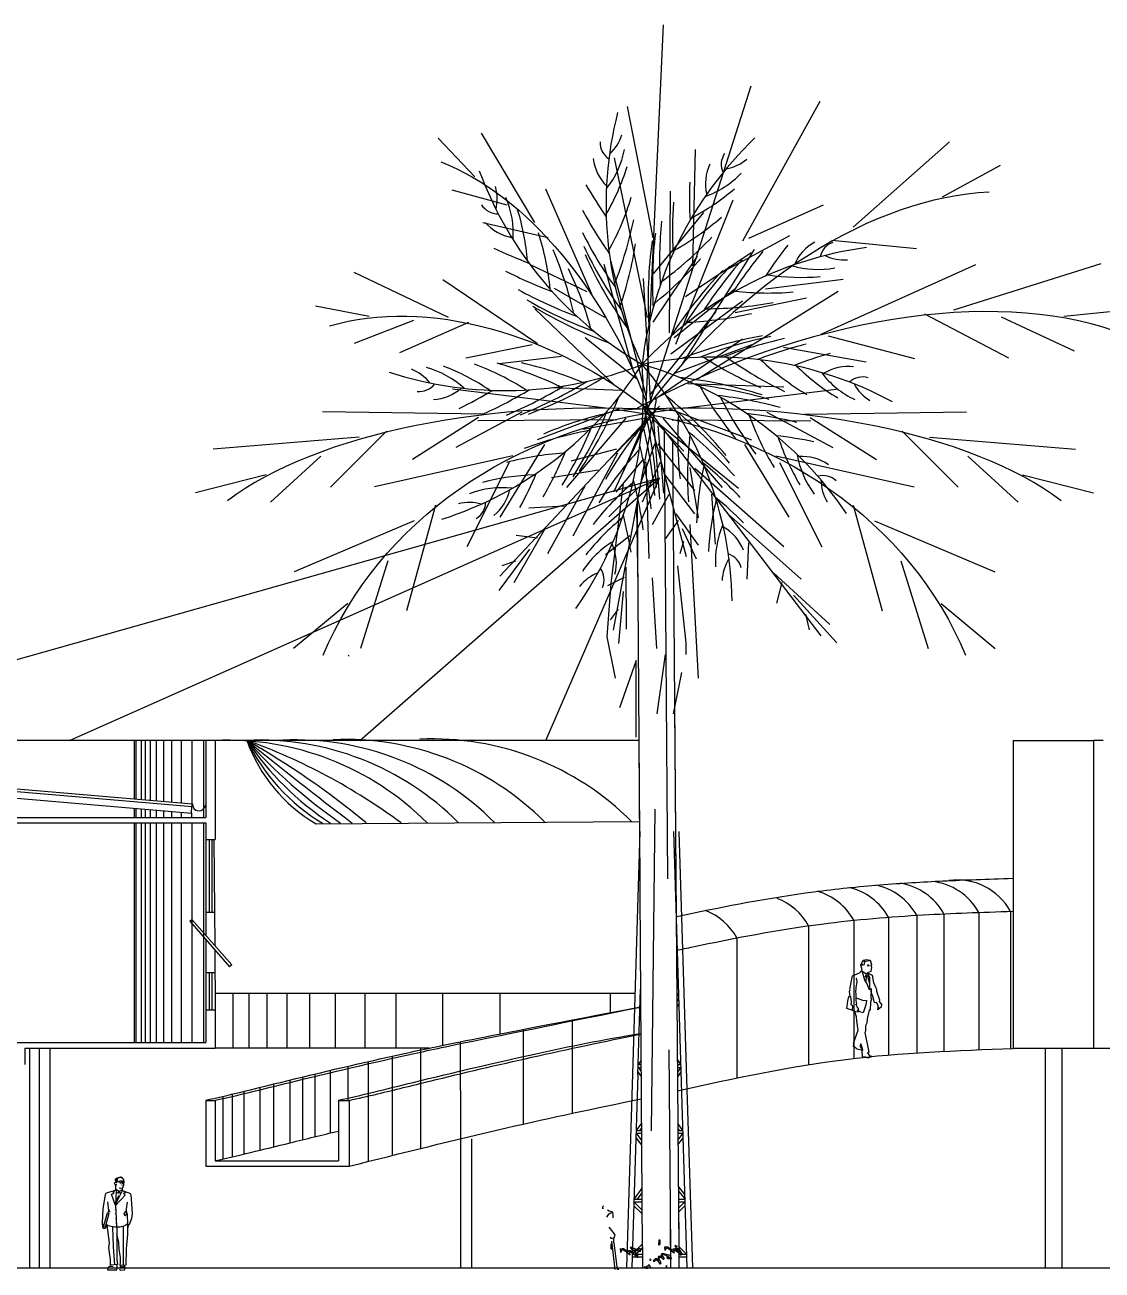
# Model space of a CAD drawing. Extents: x 115 to 1469, y 94 to 338.
# Drawn here: x 319.11 to 338.72, y 247.8 to 270.47 of the extents above; entities that cross this region are included whole.
import ezdxf

# ---------------------------------------------------------------- set-up
doc = ezdxf.new("R2010")
doc.units = 0
doc.layers.get('0').update_dxf_attribs({"linetype": 'CONTINUOUS'})
for name, color, linetype in [('1', 7, 'CONTINUOUS'), ('PAREDE', 6, 'CONTINUOUS'), ('TREES', 3, 'CONTINUOUS')]:
    doc.layers.add(name, color=color, linetype=linetype)

# ---------------------------------------------------------------- blocks, each defined once
blk = doc.blocks.new('G2PESSO1')
for points in [[(-0.092, 1.491), (-0.094, 1.46), (-0.153, 1.405), (-0.12, 1.394), (-0.149, 1.362), (0.028, 1.178), (0.099, 1.384), (0.052, 1.403), (0.073, 1.422), (0.022, 1.466), (0.014, 1.434), (0.024, 1.195), (-0.097, 1.435), (-0.094, 1.46), (-0.039, 1.43), (0.022, 1.466), (0.022, 1.525), (0.024, 1.544), (0.043, 1.581), (0.038, 1.6)], [(-0.115, 1.662), (-0.127, 1.617)], [(-0.099, 1.605), (-0.101, 1.567)], [(-0.048, 1.607), (-0.002, 1.605), (-0.046, 1.615)], [(-0.118, 1.586), (-0.117, 1.543), (-0.099, 1.492), (-0.073, 1.487), (-0.039, 1.491)], [(-0.086, 1.417), (-0.059, 1.394), (-0.039, 1.43), (-0.016, 1.397), (0.017, 1.416)], [(0.015, 1.563), (0.017, 1.544)], [(-0.186, 1.236), (-0.167, 1.114), (-0.169, 1.072)], [(0.026, 1.18), (0.013, 0.944)], [(0.17, 1.243), (0.156, 1.082), (0.168, 1.04)], [(-0.179, 1.039), (-0.149, 0.979), (-0.13, 1.028), (-0.168, 1.073), (-0.187, 1.014), (-0.192, 0.83), (-0.192, 0.645), (-0.168, 0.384), (-0.164, 0.09), (-0.061, 0.085), (-0.062, 0.142), (-0.063, 0.193), (-0.064, 0.226), (-0.041, 0.379), (-0.037, 0.499), (0, 0.661)], [(0.014, 0.943), (0.008, 0.784)], [(0.134, 1.096), (0.156, 1.082), (0.122, 1.058)], [(-0.21, 0.829), (-0.19, 0.758)], [(-0.192, 0.839), (-0.162, 0.818), (-0.135, 0.803), (-0.109, 0.792), (-0.084, 0.785), (-0.06, 0.782), (-0.036, 0.781), (-0.012, 0.781), (0.012, 0.782), (0.036, 0.784), (0.06, 0.785), (0.084, 0.788), (0.108, 0.792), (0.132, 0.798), (0.155, 0.806), (0.177, 0.817), (0.199, 0.832)], [(-0.112, 0.793), (-0.115, 0.088)], [(0, 0.782), (0, 0.191), (-0.008, 0.099), (0.118, 0.091), (0.118, 0.193), (0.147, 0.407), (0.138, 0.495), (0.176, 0.816)], [(0.082, 0.788), (0.072, 0.423), (0.044, 0.095)], [(0.206, 0.802), (0.205, 0.792), (0.205, 0.783), (0.206, 0.776), (0.209, 0.77), (0.213, 0.765), (0.217, 0.761), (0.223, 0.758), (0.228, 0.756), (0.234, 0.756), (0.24, 0.756), (0.246, 0.759), (0.251, 0.764), (0.254, 0.772), (0.257, 0.784), (0.257, 0.801), (0.256, 0.822)], [(-0.063, 0.085), (-0.06, 0.055), (-0.044, 0.025), (-0.06, 0), (-0.14, 0.005), (-0.151, 0.029), (-0.139, 0.089)], [(0.071, 0.061), (0.144, 0.065), (0.168, 0.038), (0.171, 0.004), (0, 0.006), (-0.002, 0.072), (0.002, 0.099)], [(0.113, 0.075), (0.107, 0.092)]]:
    blk.add_lwpolyline(points)
for points in [[(-0.132, 1.617), (-0.094, 1.617), (-0.046, 1.617), (-0.051, 1.589), (-0.082, 1.588), (-0.089, 1.615), (-0.099, 1.615), (-0.104, 1.586), (-0.13, 1.586)], [(0.148, 1.029), (0.212, 0.778), (0.243, 0.789), (0.171, 1.04)]]:
    blk.add_lwpolyline(points, close=True)
for points in [[(-0.111, 1.444), (-0.218, 1.409, 0.28381), (-0.25, 1.37), (-0.272, 1.128), (-0.279, 1.026), (-0.263, 0.939), (-0.221, 0.826), (-0.192, 0.833)], [(0.234, 0.821), (0.264, 0.821), (0.261, 0.857), (0.253, 1.115), (0.206, 1.374, 0.28381), (0.172, 1.411), (0.043, 1.449)]]:
    blk.add_lwpolyline(points, format="xyb")
at = {"const_width": 0.00625}
for points in [[(0.025, 0.944, 1), (0.032, 0.944, 1)], [(0.029, 1.023, 1), (0.036, 1.023, 1)], [(0.034, 1.106, 1), (0.04, 1.106, 1)], [(0.022, 0.855, 1), (0.028, 0.855, 1)]]:
    blk.add_lwpolyline(points, format="xyb", close=True, dxfattribs=at)
blk.add_arc((-0.107, -0.009), 0.0721, 28.6224, 123.307)
for points in [[(-0.127, 1.664), (-0.09, 1.656), (-0.111, 1.685), (-0.064, 1.683)], [(-0.111, 1.685), (0.02, 1.679), (-0.074, 1.707)], [(-0.028, 1.671), (0.042, 1.659), (-0.111, 1.685), (0.02, 1.679)], [(0.001, 1.572), (0.036, 1.6), (-0.028, 1.671), (0.042, 1.659)], [(-0.111, 1.544), (-0.106, 1.557), (-0.066, 1.543), (-0.073, 1.557)], [(-0.04, 1.431), (-0.052, 1.407), (-0.023, 1.407), (-0.033, 1.387)], [(-0.033, 1.387), (0.02, 1.272), (-0.03, 1.302), (0.024, 1.195)]]:
    blk.add_solid(points)
blk = doc.blocks.new('BIFMAN10')
for p, q in [((-0.062, 1.762), (-0.083, 1.686)), ((-0.083, 1.686), (-0.069, 1.663)), ((-0.069, 1.663), (-0.083, 1.634)), ((-0.083, 1.634), (-0.074, 1.559)), ((0.004, 1.773), (-0.062, 1.762)), ((-0.046, 1.749), (0.021, 1.74)), ((-0.003, 1.665), (-0.045, 1.664)), ((-0.028, 1.675), (-0.003, 1.665)), ((0.068, 1.765), (0.004, 1.773)), ((0.021, 1.74), (0.065, 1.754)), ((0.065, 1.754), (0.045, 1.731)), ((0.045, 1.731), (0.054, 1.671)), ((0.054, 1.671), (0.088, 1.687)), ((0.109, 1.674), (0.068, 1.765)), ((0.084, 1.586), (0.094, 1.611)), ((0.088, 1.687), (0.097, 1.665)), ((0.094, 1.611), (0.109, 1.674)), ((-0.096, 1.488), (-0.123, 1.349)), ((-0.014, 1.531), (-0.096, 1.488)), ((-0.074, 1.559), (-0.014, 1.531)), ((-0.046, 1.451), (-0.048, 1.224)), ((-0.035, 1.48), (-0.046, 1.451)), ((-0.014, 1.474), (-0.045, 1.337)), ((-0.009, 1.506), (-0.036, 1.468)), ((-0.036, 1.468), (-0.014, 1.474)), ((-0.012, 1.527), (-0.035, 1.48)), ((-0.001, 1.522), (-0.012, 1.533)), ((-0.012, 1.533), (-0.009, 1.506)), ((-0.002, 1.345), (0.036, 1.4)), ((0.022, 1.521), (-0.001, 1.522)), ((0.084, 1.562), (0.022, 1.521)), ((0.036, 1.4), (0.084, 1.562)), ((0.1, 1.571), (0.084, 1.586)), ((0.134, 1.533), (0.1, 1.571)), ((0.261, 1.479), (0.134, 1.533)), ((0.312, 1.236), (0.261, 1.479)), ((-0.172, 1.198), (-0.228, 1.043)), ((-0.154, 1.271), (-0.175, 1.235)), ((-0.175, 1.235), (-0.172, 1.198)), ((-0.141, 1.301), (-0.157, 1.282)), ((-0.157, 1.282), (-0.154, 1.271)), ((-0.123, 1.349), (-0.145, 1.308)), ((-0.145, 1.308), (-0.141, 1.301)), ((-0.123, 1.065), (-0.079, 1.188)), ((-0.079, 1.188), (-0.08, 1.246)), ((-0.08, 1.246), (-0.073, 1.085)), ((-0.048, 1.224), (-0.002, 1.345)), ((0.303, 1.099), (0.316, 1.195)), ((0.307, 1.222), (0.312, 1.236)), ((0.316, 1.195), (0.307, 1.222)), ((-0.226, 1.012), (-0.264, 0.956)), ((-0.264, 0.956), (-0.258, 0.909)), ((-0.258, 0.909), (-0.201, 0.86)), ((-0.228, 1.043), (-0.226, 1.012)), ((-0.206, 0.886), (-0.203, 0.935)), ((-0.203, 0.935), (-0.178, 0.991)), ((-0.178, 0.991), (-0.141, 0.985)), ((-0.141, 0.985), (-0.123, 1.065)), ((-0.073, 1.085), (-0.084, 1.055)), ((-0.084, 1.055), (-0.068, 0.999)), ((-0.068, 0.999), (-0.06, 0.851)), ((0.326, 1.104), (0.303, 1.099)), ((0.345, 1.014), (0.326, 1.104)), ((0.363, 0.886), (0.345, 1.014)), ((-0.198, 0.875), (-0.225, 0.901)), ((-0.225, 0.901), (-0.206, 0.886)), ((-0.201, 0.86), (-0.198, 0.875)), ((-0.06, 0.851), (-0.04, 0.852)), ((-0.04, 0.852), (-0.003, 0.697)), ((-0.003, 0.697), (0.003, 0.619)), ((0.185, 0.66), (0.192, 0.729)), ((0.192, 0.729), (0.22, 0.825)), ((0.22, 0.825), (0.257, 0.849)), ((0.257, 0.849), (0.363, 0.886)), ((0.003, 0.619), (0.026, 0.567)), ((0.026, 0.567), (0.028, 0.472)), ((0.028, 0.472), (0.036, 0.444)), ((0.159, 0.491), (0.185, 0.66)), ((0.245, 0.253), (0.159, 0.491)), ((0.036, 0.444), (-0.034, 0.085)), ((0.085, 0.172), (0.109, 0.237)), ((0.109, 0.237), (0.131, 0.201)), ((0.236, 0.241), (0.245, 0.253)), ((0.245, 0.19), (0.236, 0.241)), ((-0.048, 0.028), (-0.089, 0.01)), ((-0.089, 0.01), (-0.015, -0.019)), ((-0.013, 0.07), (-0.048, 0.028)), ((-0.034, 0.085), (-0.013, 0.07)), ((0.025, -0.001), (0.08, 0.004)), ((0.086, 0.158), (0.078, 0.117)), ((0.078, 0.117), (0.179, 0.14)), ((0.078, 0.054), (0.086, 0.063)), ((0.08, 0.004), (0.078, 0.054)), ((0.084, 0.11), (0.085, 0.172)), ((0.086, 0.063), (0.084, 0.11)), ((0.111, 0.168), (0.086, 0.158)), ((0.131, 0.201), (0.111, 0.168)), ((0.179, 0.14), (0.194, 0.163)), ((0.194, 0.163), (0.204, 0.159)), ((0.204, 0.159), (0.245, 0.19)), ((-0.015, -0.019), (0.025, -0.001))]:
    blk.add_line(p, q)
for points in [[(0.016, 1.383), (0.01, 1.463), (0.017, 1.48), (0.004, 1.495), (0.039, 1.454)], [(0.298, 1.103), (0.287, 0.997), (0.293, 0.955), (0.27, 0.942), (0.262, 0.915), (0.265, 0.859), (0.24, 0.841), (0.234, 0.848), (0.206, 0.824), (0.153, 0.83), (0.173, 0.856), (0.139, 0.839), (0.153, 0.866), (0.151, 0.88), (0.179, 0.912), (0.198, 0.95), (0.201, 0.962), (0.183, 0.963), (0.197, 1.034), (0.196, 1.139), (0.203, 1.201), (0.196, 1.233), (0.197, 1.263), (0.178, 1.364), (0.185, 1.418), (0.193, 1.434)], [(0.197, 1.078), (0.079, 1.036), (0.01, 1.031), (0.022, 0.948), (0.067, 0.804), (0.149, 0.827)]]:
    blk.add_lwpolyline(points)
blk = doc.blocks.new('TREE3')
at = {"layer": 'TREES'}
for centre, radius, start, end in [((6.304, 2.495), 6.78, 161.8706, 201.5936), ((-0.143, 4.054), 0.351, 173.7791, 233.0395), ((-0.839, 4.494), 0.808, 308.4321, 338.3515), ((-1.642, 4.347), 1.639, 317.4391, 345.0127), ((3.633, 5.724), 6.78, 197.8706, 237.5936), ((0.196, 3.84), 0.835, 182.879, 221.5346), ((-4.007, 5.153), 4.263, 326.0526, 338.8318), ((-3.321, 3.142), 0.808, 344.4321, 14.3515), ((6.376, 6.862), 8.001, 206.1883, 211.1386), ((-2.499, 3.196), 0.351, 209.7791, 269.0395), ((-3.884, 2.551), 1.639, 353.4391, 21.0127), ((-4.862, 4.906), 5.211, 327.5529, 339.111), ((5.865, -3.401), 6.78, 110.1725, 149.8955), ((-6.271, 1.814), 4.263, 2.0526, 14.8318), ((6.381, 6.2), 8.001, 204.5673, 211.2107), ((3.134, 2.226), 0.835, 131.1808, 169.8364), ((3.093, 2.625), 0.351, 122.081, 181.3414), ((-2.099, 3.221), 0.835, 218.879, 257.5346), ((-6.749, 4.499), 7.022, 334.6755, 344.6307), ((9.337, -0.75), 8.001, 154.4902, 159.4404), ((3.006, 3.444), 0.808, 256.734, 286.6534), ((-6.817, 1.111), 5.211, 3.5529, 15.111), ((6.444, 5.585), 8.001, 202.9483, 211.3077), ((8.821, -1.165), 8.001, 152.8691, 159.5126), ((2.393, 3.983), 1.639, 265.741, 293.3146), ((1.125, 9.299), 8.001, 242.1883, 247.1386), ((-8.105, -0.327), 7.022, 10.6755, 20.6307), ((6.518, 5.174), 8.001, 201.6825, 211.4019), ((6.59, 4.871), 8.001, 200.5186, 211.4981), ((-6.261, 3.599), 6.444, 337.0347, 347.4268), ((8.101, -1.908), 8.001, 149.9844, 159.7037), ((8.377, -1.595), 8.001, 151.2501, 159.6096), ((1.561, 6.338), 4.263, 274.3545, 287.1337), ((7.907, -2.153), 8.001, 148.8205, 159.8), ((0.837, 6.856), 5.211, 275.8548, 287.4128), ((1.518, 8.767), 8.001, 240.5673, 247.2107), ((-7.181, -0.768), 6.444, 13.0347, 23.4268), ((-0.652, 8.085), 7.022, 282.9774, 292.9325), ((1.931, 8.306), 8.001, 238.9483, 247.3077), ((-0.554, 6.757), 6.78, 234.9681, 274.6912), ((-4.544, 0.504), 0.808, 21.5297, 51.4491), ((2.232, 8.018), 8.001, 237.6825, 247.4019), ((2.469, 7.814), 8.001, 236.5186, 247.4981), ((-1.056, 7.144), 6.444, 285.3366, 295.7287), ((-4.636, -0.308), 1.639, 30.5366, 58.1102), ((-6.096, -2.335), 4.263, 39.1502, 51.9294), ((5.297, -6.253), 8.001, 114.3202, 125.2997), ((5.595, -6.161), 8.001, 115.4841, 125.2035), ((6, -6.06), 8.001, 116.7498, 125.1093), ((6.609, -5.956), 8.001, 118.3688, 125.0123), ((7.27, -5.907), 8.001, 119.9899, 124.9402), ((-3.921, 1.042), 0.351, 246.8767, 306.1371), ((-6.108, -3.226), 5.211, 40.6505, 52.2085), ((-6.267, -5.149), 7.022, 47.7731, 57.7282), ((3.844, 0.059), 0.835, 96.6805, 135.3361), ((4.036, 0.412), 0.351, 87.5807, 146.8411), ((-3.617, 1.303), 0.835, 255.9765, 294.6321), ((-5.264, -4.944), 6.444, 50.1322, 60.5244), ((2.908, -6.125), 6.78, 75.6722, 115.3952), ((4.042, 7.032), 7.022, 248.4771, 258.4323), ((4.573, 5.177), 5.211, 241.3545, 252.9126), ((4.876, 4.339), 4.263, 239.8542, 252.6334), ((4.228, 1.927), 1.639, 231.2407, 258.8143), ((4.428, 1.135), 0.808, 222.2337, 252.1531), ((-4.712, 8.096), 8.001, 279.2858, 284.2361), ((3.176, 6.486), 6.444, 250.8363, 261.2284), ((-4.42, 5.141), 6.78, 270.9681, 310.6912), ((-4.077, 7.908), 8.001, 277.6648, 284.3082), ((-6.509, 1.896), 6.78, 304.0339, 343.7569), ((-3.47, 7.79), 8.001, 276.0458, 284.4052), ((-6.647, -1.335), 6.78, 331.6319, 11.355), ((-0.785, -6.734), 6.78, 43.6319, 83.355), ((-4.593, -4.987), 6.78, 7.6319, 47.355), ((-3.056, 7.741), 8.001, 274.7801, 284.4994), ((-2.744, 7.722), 8.001, 273.6161, 284.5957), ((1.173, -8.111), 8.001, 82.2799, 93.2595), ((1.474, -8.191), 8.001, 83.4439, 93.1632), ((6.133, 3.813), 6.444, 218.796, 229.1882), ((-6.759, 4.634), 8.001, 309.6161, 320.5957), ((1.871, -8.32), 8.001, 84.7096, 93.069), ((7.157, 3.817), 7.022, 216.4368, 226.392), ((-1.353, -7.094), 6.444, 86.1322, 96.5244), ((-7.022, 4.467), 8.001, 310.7801, 320.4994), ((-3.818, -7.251), 8.001, 46.2799, 57.2595), ((2.443, -8.555), 8.001, 86.3286, 92.972), ((6.623, 1.962), 5.211, 209.3143, 220.8723), ((-2.044, -7.85), 7.022, 83.7731, 93.7282), ((-7.386, 4.262), 8.001, 312.0458, 320.4052), ((-8.193, 0.196), 8.001, 342.6819, 353.6614), ((-7.351, -3.622), 8.001, 10.2799, 21.2595), ((-3.622, -7.493), 8.001, 47.4439, 57.1632), ((7.203, -0.52), 6.444, 182.796, 193.1882), ((3.029, -8.864), 8.001, 87.9496, 92.8999), ((6.436, 1.091), 4.263, 207.814, 220.5932), ((-3.045, -6.2), 5.211, 76.6505, 88.2085), ((-7.947, 4.001), 8.001, 313.6648, 320.3082), ((2.737, -6.683), 6.444, 119.198, 129.5901), ((-8.322, -0.088), 8.001, 343.8458, 353.5652), ((5.522, -4.655), 6.444, 146.796, 157.1882), ((-7.334, -3.933), 8.001, 11.4439, 21.1632), ((-3.376, -7.831), 8.001, 48.7096, 57.069), ((-3.57, -2.974), 1.639, 66.5366, 94.1102), ((-3.559, -5.472), 4.263, 75.1502, 87.9294), ((-8.571, 3.78), 8.001, 315.2858, 320.2361), ((8.034, -1.119), 7.022, 180.4368, 190.392), ((4.606, -0.61), 1.639, 199.2004, 226.774), ((3.29, -1.989), 0.835, 64.6403, 103.2959), ((-3.972, -2.263), 0.808, 57.5297, 87.4491), ((-3.784, -1.462), 0.351, 282.8767, 342.1371), ((-3.692, -1.071), 0.835, 291.9765, 330.6321), ((2.57, -7.693), 7.022, 116.8388, 126.794), ((-8.515, -0.458), 8.001, 345.1116, 353.471), ((5.842, -5.627), 7.022, 144.4368, 154.392), ((-7.334, -4.351), 8.001, 12.7096, 21.069), ((3.639, -1.792), 0.351, 55.5404, 114.8009), ((4.356, -1.387), 0.808, 190.1934, 220.1128), ((6.511, -2.305), 5.211, 173.3143, 184.8723), ((-3.052, -8.357), 8.001, 50.3286, 56.972), ((0.83, -6.857), 5.211, 109.7162, 121.2743), ((-8.843, -0.982), 8.001, 346.7306, 353.374), ((3.913, -5.692), 5.211, 137.3143, 148.8723), ((-7.382, -4.967), 8.001, 14.3286, 20.972), ((-2.76, -8.951), 8.001, 51.9496, 56.8999), ((0.003, -6.528), 4.263, 108.2159, 120.9952), ((-9.245, -1.509), 8.001, 348.3516, 353.3019), ((5.848, -2.9), 4.263, 171.814, 184.5932), ((-1.369, -4.44), 1.639, 99.6024, 127.176), ((-2.51, -2.912), 0.835, 325.0423, 3.6979), ((3.027, -5.784), 4.263, 135.814, 148.5932), ((-7.494, -5.62), 8.001, 15.9496, 20.8999), ((3.368, -3.201), 1.639, 163.2004, 190.774), ((1.493, -3.543), 0.835, 28.6403, 67.2959), ((-2.094, -4.064), 0.808, 90.5954, 120.5148), ((-2.374, -3.29), 0.351, 315.9424, 15.2029), ((0.844, -4.569), 1.639, 127.2004, 154.774), ((-0.875, -3.744), 0.835, 352.6403, 31.2959), ((2.709, -3.683), 0.808, 154.1934, 184.1128), ((1.891, -3.589), 0.351, 19.5404, 78.8009), ((-0.58, -4.015), 0.351, 343.5404, 42.8009), ((0.027, -4.572), 0.808, 118.1934, 148.1128)]:
    blk.add_arc(centre, radius, start, end, dxfattribs=at)

msp = doc.modelspace()

# ---------------------------------------------------------------- linework, layer by layer
at = {"color": 3}
for p, q in [((330.4, 263.16), (330.734, 270.466)), ((330.357, 263.181), (332.33, 269.356)), ((330.546, 266.589), (330.081, 268.983)), ((332.178, 266.532), (333.585, 269.08)), ((328.396, 266.869), (327.422, 268.494)), ((327.3, 267.697), (326.635, 268.401)), ((331.271, 266.081), (331.319, 268.197)), ((334.19, 266.786), (335.941, 268.336)), ((330.444, 265.14), (329.845, 268.046)), ((335.813, 267.338), (336.868, 267.912)), ((327.887, 267.186), (326.89, 267.457)), ((329.429, 265.566), (328.596, 267.473)), ((330.843, 264.862), (330.865, 267.437)), ((330.959, 264.652), (332.004, 267.279)), ((330.556, 265.935), (331.467, 267.048)), ((332.286, 266.585), (333.646, 267.189)), ((328.635, 266.591), (327.448, 266.86)), ((331.801, 265.962), (333.035, 266.633)), ((331.06, 264.264), (332.389, 266.378)), ((333.802, 266.55), (335.342, 266.398)), ((330.417, 263.711), (329.775, 266.169)), ((330.545, 265.057), (331.354, 266.253)), ((331.137, 265.522), (332.333, 266.324)), ((326.824, 265.142), (325.103, 265.957)), ((329.349, 265.608), (328.328, 266.093)), ((330.19, 264.153), (329.655, 266.106)), ((333.605, 264.836), (336.422, 266.105)), ((336.02, 265.28), (338.7, 266.122)), ((328.443, 264.659), (326.717, 265.822)), ((330.497, 263.649), (330.374, 265.847)), ((332.59, 265.663), (334.003, 265.835)), ((329.665, 265.138), (328.754, 265.667)), ((330.93, 264.775), (332.039, 265.664)), ((331.367, 264.027), (333.914, 265.617)), ((332.041, 265.229), (333.336, 265.497)), ((325.379, 265.155), (324.403, 265.345)), ((329.857, 263.893), (328.392, 265.298)), ((330.491, 263.731), (331.696, 265.248)), ((330.869, 264.48), (332.173, 265.441)), ((338.019, 265.163), (339.436, 265.306)), ((326.185, 265.087), (325.108, 264.663)), ((327.186, 265.051), (325.93, 264.498)), ((335.486, 265.203), (337.013, 264.407)), ((336.88, 265.154), (338.209, 264.533)), ((333.733, 264.808), (335.304, 264.394)), ((328.346, 264.643), (327.14, 264.396)), ((330.242, 264.024), (329.307, 264.769)), ((330.579, 263.653), (332.172, 264.753)), ((330.952, 264.131), (332.35, 264.646)), ((332.921, 264.596), (334.421, 264.329)), ((328.877, 264.43), (327.753, 264.297)), ((331.181, 263.937), (332.925, 263.877)), ((329.733, 263.484), (326.897, 263.833)), ((329.97, 263.812), (328.718, 263.857)), ((330.604, 263.647), (329.819, 259.448)), ((331.041, 263.484), (333.877, 263.833)), ((327.47, 263.378), (324.526, 263.42)), ((330.665, 263.526), (327.755, 260.43)), ((329.929, 263.477), (328.436, 262.909)), ((330.409, 263.578), (331.149, 260.79)), ((330.418, 263.512), (333.597, 259.344)), ((330.845, 263.477), (332.338, 262.909)), ((333.304, 263.378), (336.248, 263.42)), ((327.37, 263.319), (326.165, 262.554)), ((328.159, 263.415), (326.958, 262.775)), ((329.882, 263.279), (327.356, 263.255)), ((330.051, 263.309), (328.97, 262.042)), ((330.407, 263.309), (329.268, 263.1)), ((330.51, 263.327), (329.78, 262.582)), ((330.45, 263.289), (329.826, 261.959)), ((330.434, 263.337), (330.008, 262.35)), ((330.47, 263.371), (331.104, 262.704)), ((330.549, 263.33), (330.661, 261.832)), ((330.662, 263.2), (332.102, 262.035)), ((330.723, 263.309), (331.804, 262.042)), ((330.892, 263.279), (333.418, 263.255)), ((332.615, 263.415), (333.816, 262.775)), ((333.404, 263.319), (334.609, 262.554)), ((325.692, 263.068), (324.674, 262.048)), ((330.634, 263.166), (330.737, 261.943)), ((330.75, 263.076), (330.811, 254.917)), ((335.082, 263.068), (336.1, 262.048)), ((325.197, 262.961), (322.538, 262.745)), ((328.567, 262.828), (327.758, 261.502)), ((329.882, 262.744), (329.051, 262.526)), ((330.572, 262.833), (330.308, 262.106)), ((330.634, 262.839), (331.302, 261.992)), ((330.899, 262.881), (330.961, 254.931)), ((332.207, 262.828), (333.016, 261.502)), ((335.577, 262.961), (338.236, 262.745)), ((324.497, 262.613), (323.584, 261.776)), ((327.994, 262.618), (325.477, 262.059)), ((329.899, 262.669), (329.085, 261.158)), ((330.371, 262.563), (329.866, 261.961)), ((332.78, 262.618), (335.297, 262.059)), ((336.277, 262.613), (337.19, 261.776)), ((327.928, 262.499), (327.157, 260.965)), ((329.546, 262.361), (328.699, 262.218)), ((330.676, 262.508), (330.349, 261.775)), ((330.414, 262.504), (330.467, 260.751)), ((331.215, 262.411), (331.365, 261.492)), ((331.303, 262.397), (332.927, 260.969)), ((332.846, 262.499), (333.617, 260.965)), ((323.503, 262.276), (322.215, 261.948)), ((329.305, 262.069), (328.622, 260.835)), ((329.784, 260.294), (330.01, 262.123)), ((330.762, 262.274), (331.298, 261.566)), ((337.271, 262.276), (338.559, 261.948)), ((330.291, 262.055), (329.743, 261.512)), ((330.83, 261.915), (330.532, 261.367)), ((331.611, 261.92), (331.673, 261.015)), ((326.585, 261.721), (326.057, 259.801)), ((328.926, 261.706), (328.285, 261.669)), ((330.241, 261.675), (330.27, 260.235)), ((330.253, 261.772), (330.302, 254.872)), ((334.189, 261.721), (334.717, 259.801)), ((326.199, 261.437), (324.011, 260.507)), ((331.004, 261.445), (330.77, 261.117)), ((330.961, 261.562), (331.364, 260.994)), ((331.915, 261.56), (333.24, 260.374)), ((334.575, 261.437), (336.763, 260.507)), ((328.564, 261.267), (328.011, 260.31)), ((328.444, 261.121), (328.051, 261.17)), ((330.122, 261.165), (329.677, 260.817)), ((331.074, 261.3), (331.327, 260.746)), ((331.215, 261.37), (331.366, 258.572)), ((331.098, 261.059), (331.034, 260.839)), ((332.284, 261.034), (332.25, 260.378)), ((325.72, 260.707), (325.22, 259.114)), ((328.297, 260.919), (327.737, 260.168)), ((328.039, 260.702), (327.791, 260.616)), ((335.054, 260.707), (335.554, 259.114)), ((330.047, 260.594), (330.053, 259.465)), ((330.99, 260.617), (331.14, 259.218)), ((332.74, 260.493), (333.764, 259.551)), ((329.709, 259.325), (329.784, 260.294)), ((330.022, 260.404), (329.719, 260.256)), ((330.613, 259.11), (330.538, 260.401)), ((332.892, 260.313), (332.789, 259.941)), ((330.002, 260.152), (329.916, 259.204)), ((333.104, 260.085), (333.893, 259.219)), ((324.987, 259.931), (324, 259.11)), ((329.908, 259.831), (329.766, 259.632)), ((335.787, 259.931), (336.774, 259.11)), ((333.321, 259.739), (333.389, 259.455)), ((329.86, 258.572), (329.709, 259.325)), ((331.14, 259.218), (331.14, 259.002)), ((330.236, 258.895), (329.935, 258.034)), ((330.236, 257.496), (330.236, 258.895)), ((330.764, 259.002), (330.613, 257.926)), ((331.065, 258.679), (330.914, 257.926)), ((330.937, 258.04), (331.015, 248.163)), ((330.284, 257.393), (330.35, 248.18)), ((330.579, 256.187), (330.51, 250.331)), ((330.834, 251.807), (330.861, 248.182)), ((330.347, 248.626), (330.353, 247.827)), ((330.858, 248.658), (330.864, 247.827)), ((331.015, 248.666), (331.015, 247.827)), ((329.788, 248.325), (329.851, 247.81)), ((329.834, 248.295), (329.834, 248.377)), ((329.834, 248.295), (329.893, 247.805)), ((330.754, 248.214), (330.761, 248.157)), ((330.777, 248.211), (330.754, 248.214)), ((330.761, 248.157), (330.778, 248.165)), ((330.792, 248.217), (330.777, 248.211)), ((330.778, 248.165), (330.784, 248.193)), ((330.784, 248.193), (330.792, 248.201)), ((330.814, 248.213), (330.792, 248.217)), ((330.792, 248.201), (330.817, 248.198)), ((330.901, 248.156), (330.814, 248.213)), ((330.817, 248.198), (330.87, 248.161)), ((330.87, 248.161), (330.92, 248.114)), ((330.906, 248.177), (330.901, 248.156)), ((330.939, 248.182), (330.906, 248.177)), ((330.92, 248.114), (330.934, 248.115)), ((330.925, 248.162), (330.941, 248.163)), ((330.934, 248.115), (330.925, 248.162)), ((330.993, 248.143), (330.939, 248.182)), ((330.941, 248.163), (330.991, 248.129)), ((330.97, 248.219), (330.957, 248.214)), ((330.957, 248.214), (330.964, 248.196)), ((330.964, 248.196), (330.985, 248.198)), ((330.976, 248.224), (330.97, 248.219)), ((330.988, 248.226), (330.976, 248.224)), ((330.985, 248.198), (331.028, 248.147)), ((330.991, 248.129), (331.057, 248.064)), ((331.041, 248.092), (330.993, 248.143)), ((331.018, 248.183), (331.016, 248.196)), ((331.074, 248.094), (331.018, 248.183)), ((331.028, 248.147), (331.056, 248.102)), ((331.054, 248.087), (331.041, 248.092))]:
    msp.add_line(p, q, dxfattribs=at)
for points in [[(329.641, 248.918), (329.626, 248.918), (329.621, 248.92)], [(329.633, 248.919), (329.631, 248.923), (329.631, 248.926), (329.633, 248.934), (329.634, 248.938), (329.634, 248.946), (329.636, 248.953), (329.638, 248.958), (329.642, 248.963), (329.645, 248.967)], [(329.701, 248.763), (329.722, 248.792), (329.749, 248.82), (329.776, 248.839), (329.808, 248.853)], [(329.77, 248.863), (329.746, 248.87), (329.714, 248.887)], [(329.822, 248.748), (329.818, 248.811), (329.813, 248.848), (329.808, 248.853), (329.8, 248.86), (329.77, 248.863)], [(329.743, 248.576), (329.835, 248.456)], [(329.83, 248.373), (329.854, 248.434), (329.836, 248.461)], [(329.778, 248.397), (329.763, 248.382), (329.798, 248.374)], [(329.782, 248.184), (329.786, 248.198), (329.804, 248.2), (329.804, 248.27), (329.777, 248.27), (329.774, 248.186), (329.806, 248.177)], [(329.833, 248.37), (329.797, 248.38)], [(330.655, 248.252), (330.658, 248.267), (330.677, 248.269), (330.677, 248.343), (330.648, 248.343), (330.646, 248.254), (330.655, 248.252)], [(330.957, 248.226), (330.966, 248.234), (330.964, 248.241), (330.945, 248.244), (330.939, 248.237), (330.947, 248.226), (330.957, 248.226)], [(330.268, 248.034), (330.267, 248.061), (330.211, 248.151), (330.208, 248.163), (330.283, 248.143), (330.318, 248.143), (330.325, 248.161), (330.32, 248.176), (330.355, 248.175), (330.364, 248.18), (330.308, 248.181), (330.295, 248.187), (330.283, 248.185), (330.283, 248.157), (330.181, 248.193), (330.168, 248.192), (330.162, 248.187), (330.15, 248.182), (330.156, 248.163), (330.177, 248.166), (330.221, 248.115), (330.248, 248.07), (330.247, 248.055), (330.233, 248.06), (330.186, 248.111), (330.131, 248.15), (330.099, 248.145), (330.094, 248.123), (330.006, 248.181), (329.984, 248.185), (329.969, 248.178), (329.947, 248.182), (329.953, 248.125), (329.97, 248.132), (329.977, 248.161), (329.984, 248.168), (330.009, 248.166), (330.062, 248.128), (330.112, 248.081), (330.126, 248.082), (330.117, 248.13), (330.133, 248.131), (330.183, 248.096), (330.249, 248.031), (330.268, 248.034)], [(330.15, 248.193), (330.158, 248.202), (330.156, 248.208), (330.137, 248.212), (330.131, 248.204), (330.14, 248.193), (330.15, 248.193)], [(330.681, 247.913), (330.69, 247.927), (330.655, 247.995), (330.656, 248.031), (330.694, 248.029), (330.735, 247.994), (330.749, 247.999), (330.746, 248.014), (330.711, 248.067), (330.713, 248.085), (330.737, 248.081), (330.796, 248.061), (330.798, 248.024), (330.818, 248.006), (330.878, 248.005), (330.878, 248.02), (330.835, 248.019), (330.818, 248.025), (330.816, 248.046), (330.841, 248.054), (330.842, 248.067), (330.8, 248.072), (330.731, 248.1), (330.698, 248.095), (330.693, 248.074), (330.706, 248.039), (330.673, 248.05), (330.644, 248.043), (330.638, 248.034), (330.637, 248.011), (330.648, 247.97), (330.607, 248), (330.586, 248), (330.567, 247.973), (330.552, 247.977), (330.549, 247.964), (330.556, 247.958), (330.576, 247.957), (330.592, 247.982), (330.607, 247.982), (330.632, 247.959), (330.669, 247.913), (330.681, 247.913)], [(329.921, 247.815), (329.903, 247.826), (329.901, 247.814), (329.903, 247.815), (329.921, 247.815)], [(330.449, 247.832), (330.457, 247.841), (330.501, 247.836), (330.505, 247.841), (330.471, 247.896), (330.462, 247.889), (330.467, 247.868), (330.432, 247.871), (330.432, 247.849), (330.386, 247.856), (330.39, 247.846), (330.42, 247.832), (330.449, 247.832)], [(330.498, 247.975), (330.506, 247.98), (330.505, 247.994), (330.486, 247.991), (330.488, 247.975), (330.498, 247.975)], [(330.802, 247.861), (330.783, 247.872), (330.78, 247.86), (330.783, 247.861), (330.802, 247.861)]]:
    msp.add_lwpolyline(points, dxfattribs=at)
at = {"color": 3, "extrusion": (0, 0, -1)}
for centre, major_axis, ratio, start_param, end_param in [((327.061, 262.497), (-2.228, 5.518), 0.593584, 0.501498, 1.649471), ((327.706, 260.298), (-4.821, 3.489), 0.703506, 0.501498, 1.649471), ((331.444, 257.133), (7.254, 1.303), 0.860949, 3.643091, 4.791063), ((329.33, 257.133), (-7.254, 1.303), 0.860949, 1.492122, 2.640094)]:
    msp.add_ellipse(centre, major_axis=major_axis, ratio=ratio, start_param=start_param, end_param=end_param, dxfattribs=at)
at = {"color": 3}
for centre, major_axis, ratio, start_param, end_param in [((334.299, 261.047), (4.632, 5.688), 0.621303, 0.501498, 1.649471), ((332.992, 259.413), (7.957, 3.839), 0.551995, 0.501498, 1.649471), ((330.117, 259.751), (-8.418, 0.298), 0.442679, 4.633715, 5.781687), ((330.657, 259.751), (8.418, 0.298), 0.442679, 0.501498, 1.649471)]:
    msp.add_ellipse(centre, major_axis=major_axis, ratio=ratio, start_param=start_param, end_param=end_param, dxfattribs=at)
at = {"layer": '1', "color": 1}
for p, q in [((330.661, 262.214), (313.738, 257.437)), ((319.925, 257.437), (330.661, 262.214)), ((325.21, 257.437), (330.661, 262.214)), ((328.594, 257.437), (330.661, 262.214)), ((322.403, 257.437), (311.121, 257.437)), ((321.104, 257.437), (321.104, 256.378)), ((330.284, 257.437), (322.578, 257.437)), ((337.1, 257.437), (337.1, 251.837)), ((337.1, 257.437), (338.562, 257.437)), ((311.852, 256.995), (322.145, 256.118)), ((321.104, 256.207), (321.104, 256.037)), ((322.145, 256.118), (322.148, 256.239)), ((324.411, 255.923), (330.295, 255.965)), ((321.104, 255.937), (321.104, 251.937)), ((330.304, 255.78), (330.169, 251.368)), ((330.917, 255.78), (330.96, 254.398)), ((331.017, 255.78), (331.155, 251.28)), ((322.403, 255.637), (322.403, 253.893)), ((322.553, 255.637), (322.568, 253.704)), ((330.96, 254.398), (331.161, 247.837)), ((322.403, 253.817), (322.403, 252.537)), ((322.569, 253.627), (322.578, 252.537)), ((330.214, 252.834), (322.575, 252.833)), ((330.269, 251.359), (330.316, 252.912)), ((330.317, 252.795), (330.313, 252.787)), ((330.313, 252.787), (330.317, 252.787)), ((330.978, 252.839), (331.009, 252.787)), ((330.978, 252.787), (331.009, 252.787)), ((330.308, 252.646), (330.318, 252.629)), ((330.311, 252.737), (330.318, 252.737)), ((330.311, 252.737), (330.318, 252.726)), ((330.979, 252.737), (331.01, 252.737)), ((331.01, 252.737), (330.979, 252.686)), ((331.013, 252.646), (330.98, 252.591)), ((319.569, 251.837), (319.569, 247.837)), ((326.47, 251.837), (322.578, 251.837)), ((330.987, 251.635), (331.047, 251.537)), ((337.1, 251.837), (338.562, 251.837)), ((337.683, 251.837), (337.683, 247.837)), ((337.983, 251.837), (337.983, 247.837)), ((330.273, 251.487), (330.327, 251.487)), ((330.273, 251.487), (330.327, 251.41)), ((330.326, 251.621), (330.274, 251.537)), ((330.274, 251.537), (330.333, 251.537)), ((330.988, 251.538), (330.989, 251.537)), ((330.988, 251.537), (331.047, 251.537)), ((330.988, 251.487), (331.049, 251.487)), ((331.049, 251.487), (330.989, 251.402)), ((330.169, 251.368), (330.061, 247.837)), ((330.269, 251.359), (330.161, 247.837)), ((330.27, 251.404), (330.328, 251.322)), ((331.051, 251.404), (330.99, 251.317)), ((331.155, 251.28), (331.261, 247.837)), ((330.236, 250.287), (330.336, 250.155)), ((330.236, 250.287), (330.335, 250.287)), ((330.334, 250.474), (330.237, 250.337)), ((330.237, 250.337), (330.335, 250.337)), ((330.334, 250.388), (330.299, 250.337)), ((330.996, 250.461), (331.084, 250.337)), ((330.997, 250.373), (331.023, 250.337)), ((330.997, 250.337), (331.084, 250.337)), ((330.998, 250.287), (331.086, 250.287)), ((331.087, 250.287), (330.999, 250.168)), ((327.042, 250.189), (327.042, 247.837)), ((327.242, 250.189), (327.242, 247.837)), ((330.234, 250.21), (330.337, 250.073)), ((331.088, 250.205), (330.999, 250.086)), ((330.342, 249.287), (330.199, 249.095)), ((330.343, 249.204), (330.256, 249.087)), ((331.006, 249.312), (331.12, 249.175)), ((331.006, 249.234), (331.128, 249.087)), ((330.199, 249.095), (330.193, 249.087)), ((330.193, 249.087), (330.344, 249.087)), ((330.195, 248.969), (330.346, 248.819)), ((330.198, 249.037), (330.345, 248.89)), ((330.198, 249.037), (330.344, 249.037)), ((331.007, 249.087), (331.128, 249.087)), ((331.008, 249.037), (331.124, 249.037)), ((331.124, 249.037), (331.009, 248.922)), ((331.126, 248.969), (331.009, 248.852)), ((330.35, 248.267), (330.168, 248.087)), ((330.167, 248.037), (330.351, 248.037)), ((330.168, 248.087), (330.351, 248.087)), ((330.35, 248.197), (330.239, 248.087)), ((330.959, 248.21), (331.082, 248.087)), ((331.014, 248.225), (331.153, 248.087)), ((331.015, 248.087), (331.153, 248.087)), ((331.015, 248.037), (331.155, 248.037))]:
    msp.add_line(p, q, dxfattribs=at)
at = {"layer": '1', "color": 9}
for p, q in [((321.132, 257.437), (321.132, 256.375)), ((321.227, 257.437), (321.227, 256.367)), ((321.301, 257.437), (321.301, 256.361)), ((321.393, 257.437), (321.393, 256.353)), ((321.504, 257.437), (321.504, 256.344)), ((321.633, 257.437), (321.633, 256.333)), ((321.783, 257.437), (321.783, 256.32)), ((321.954, 257.437), (321.954, 256.305)), ((322.148, 257.437), (322.148, 256.239)), ((322.365, 257.437), (322.365, 256.191)), ((321.132, 256.205), (321.132, 256.037)), ((321.227, 256.197), (321.227, 256.037)), ((321.301, 256.19), (321.301, 256.037)), ((321.393, 256.182), (321.393, 256.037)), ((321.504, 256.173), (321.504, 256.037)), ((322.365, 256.191), (322.365, 256.037)), ((321.633, 256.162), (321.633, 256.037)), ((321.783, 256.149), (321.783, 256.037)), ((321.954, 256.135), (321.954, 256.037)), ((322.145, 256.118), (322.145, 256.037)), ((321.132, 255.937), (321.132, 251.937)), ((321.227, 255.937), (321.227, 251.937)), ((321.301, 255.937), (321.301, 251.937)), ((321.393, 255.937), (321.393, 251.937)), ((321.504, 255.937), (321.504, 251.937)), ((321.633, 255.937), (321.633, 251.937)), ((321.783, 255.937), (321.783, 251.937)), ((321.954, 255.937), (321.954, 251.937)), ((322.148, 255.937), (322.148, 251.937)), ((322.365, 255.937), (322.365, 251.937)), ((334.199, 254.165), (334.199, 251.651)), ((334.83, 254.221), (334.83, 251.713)), ((335.345, 254.256), (335.345, 251.751)), ((335.837, 254.282), (335.837, 251.779)), ((336.473, 254.308), (336.473, 251.807)), ((337.052, 254.328), (337.052, 251.829)), ((333.376, 254.065), (333.376, 251.537)), ((332.072, 253.845), (332.072, 251.295)), ((322.896, 252.833), (322.896, 251.837)), ((323.187, 252.833), (323.187, 251.837)), ((323.513, 252.833), (323.513, 251.837)), ((323.878, 252.833), (323.878, 251.837)), ((324.29, 252.833), (324.29, 251.837)), ((324.759, 252.833), (324.759, 251.837)), ((325.299, 252.833), (325.299, 251.837)), ((325.861, 252.833), (325.861, 251.837)), ((326.715, 252.833), (326.715, 251.888)), ((327.757, 252.834), (327.757, 252.096)), ((329.763, 252.834), (329.763, 252.483)), ((329.07, 252.35), (329.07, 250.65)), ((328.182, 252.179), (328.182, 250.455)), ((327.034, 251.952), (327.042, 250.189)), ((319.197, 251.837), (319.197, 247.837)), ((319.375, 251.837), (319.375, 247.837)), ((325.797, 251.691), (325.797, 249.883)), ((326.313, 251.837), (326.313, 250.011)), ((324.669, 251.433), (324.669, 250.291)), ((324.991, 251.508), (324.991, 250.887)), ((325.363, 251.594), (325.363, 249.774)), ((323.635, 251.183), (323.635, 250.039)), ((323.936, 251.257), (323.936, 250.114)), ((324.164, 251.312), (324.164, 250.169)), ((324.39, 251.366), (324.39, 250.224)), ((322.713, 250.959), (322.713, 249.819)), ((322.882, 250.999), (322.882, 249.858)), ((323.097, 251.051), (323.097, 249.908)), ((323.389, 251.122), (323.389, 249.979))]:
    msp.add_line(p, q, dxfattribs=at)
at = {"layer": '1', "color": 6}
for p, q in [((322.403, 257.437), (322.403, 256.037)), ((322.403, 257.437), (322.403, 256.037)), ((322.578, 257.437), (322.403, 257.437)), ((322.578, 257.437), (322.578, 255.637)), ((338.562, 257.437), (338.562, 251.837)), ((338.736, 257.437), (338.562, 257.437)), ((311.862, 257.115), (322.156, 256.238)), ((311.866, 257.165), (322.16, 256.288)), ((322.578, 256.037), (322.578, 255.937)), ((322.403, 255.937), (322.403, 255.637)), ((322.403, 255.937), (322.403, 255.637)), ((322.465, 255.637), (322.465, 254.315)), ((322.515, 255.637), (322.515, 254.315)), ((322.116, 254.146), (322.153, 254.179)), ((322.116, 254.146), (322.839, 253.318)), ((322.153, 254.179), (322.877, 253.351)), ((322.877, 253.351), (322.839, 253.318)), ((322.465, 253.215), (322.465, 252.537)), ((322.515, 253.215), (322.515, 252.537)), ((322.403, 252.537), (322.403, 251.937)), ((322.403, 252.537), (322.403, 251.937)), ((322.578, 252.537), (322.578, 251.837)), ((319.113, 251.837), (319.113, 251.537)), ((322.403, 250.887), (322.403, 249.687)), ((322.578, 250.887), (322.578, 249.787)), ((324.818, 250.887), (324.818, 249.787)), ((325.016, 250.887), (325.016, 249.687))]:
    msp.add_line(p, q, dxfattribs=at)
at = {"layer": '1', "color": 21}
msp.add_line((330.061, 247.837), (331.261, 247.837), dxfattribs=at)
at = {"layer": '1', "color": 6}
for centre, radius, start, end in [((322.804, 252.313), 5.129, 44.9562, 92.5358), ((322.282, 256.281), 0.122, 176.6767, 353.5813)]:
    msp.add_arc(centre, radius, start, end, dxfattribs=at)
at = {"layer": '1', "color": 1}
for centre, radius, start, end in [((323.377, 252.317), 5.129, 44.9562, 92.5358), ((325.874, 258.42), 2.894, 199.7614, 239.6322), ((326.423, 259.042), 3.643, 206.0654, 238.6307), ((327.602, 260.415), 5.353, 213.7446, 236.8605), ((330.602, 264.152), 10.028, 222.0056, 235.0375), ((375.573, 322.317), 83.409, 231.0601, 232.73658), ((315.489, 244.038), 15.438, 50.4214, 60.2476), ((319.418, 247.084), 11.009, 53.5276, 70.1803), ((324.032, 252.321), 5.129, 44.9562, 92.5358), ((324.947, 252.328), 5.129, 44.9562, 92.5358), ((326.526, 252.338), 5.129, 44.9562, 92.5358)]:
    msp.add_arc(centre, radius, start, end, dxfattribs=at)
at = {"layer": '1', "color": 9}
for centre, end in [((334.869, 253.746), 80.6897), ((335.505, 253.772), 83.7217), ((336.084, 253.791), 98.0958), ((333.231, 253.629), 73.9461), ((333.862, 253.684), 76.3636), ((334.377, 253.719), 78.5279), ((332.408, 253.529), 69.0777), ((331.104, 253.308), 69.0777)]:
    msp.add_arc(centre, 1.107, 28.9873, end, dxfattribs=at)
at = {"layer": '1', "color": 1}
for points, knots in [([(330.965, 254.23), (331.018, 254.241), (331.072, 254.253), (331.865, 254.422), (332.646, 254.574), (333.877, 254.738), (334.283, 254.779), (335.067, 254.842), (335.45, 254.864), (336.223, 254.901), (336.612, 254.915), (337.1, 254.929)], [0.916315, 0.916315, 0.916315, 0.916315, 1.072816, 1.072816, 3.218447, 3.218447, 4.26679, 4.26679, 5.315133, 5.315133, 6.444193, 6.444193, 6.444193, 6.444193]), ([(330.972, 253.617), (331.07, 253.639), (331.169, 253.66), (332.014, 253.84), (332.794, 253.991), (333.928, 254.138), (334.244, 254.172), (334.861, 254.225), (335.165, 254.246), (335.996, 254.293), (336.512, 254.311), (337.1, 254.329)], [0.798586, 0.798586, 0.798586, 0.798586, 1.090888, 1.090888, 3.272665, 3.272665, 4.111678, 4.111678, 4.950691, 4.950691, 6.444193, 6.444193, 6.444193, 6.444193]), ([(322.403, 250.89), (322.789, 250.972), (323.274, 251.094), (324.51, 251.398), (325.269, 251.576), (326.638, 251.876), (327.25, 252.004), (330.319, 252.589)], [0, 0, 0, 0, 1.494049, 1.494049, 3.786367, 3.786367, 5.651215, 5.651215, 5.651215, 5.651215]), ([(322.58, 250.89), (322.966, 250.972), (323.451, 251.094), (324.687, 251.398), (325.446, 251.576), (326.814, 251.875), (327.425, 252.003), (330.319, 252.586)], [0, 0, 0, 0, 1.494049, 1.494049, 3.786367, 3.786367, 5.648321, 5.648321, 5.648321, 5.648321]), ([(324.821, 250.89), (325.206, 250.972), (325.691, 251.094), (326.928, 251.398), (327.686, 251.576), (329.021, 251.868), (329.598, 251.989), (330.322, 252.106)], [0, 0, 0, 0, 1.494049, 1.494049, 3.786367, 3.786367, 5.544022, 5.544022, 5.544022, 5.544022]), ([(325.016, 250.887), (325.175, 250.921), (325.351, 250.962), (325.835, 251.077), (326.159, 251.158), (327.095, 251.387), (327.715, 251.533), (328.999, 251.82), (329.662, 251.959), (330.322, 252.096)], [0, 0, 0, 0, 0.610857, 0.610857, 1.598718, 1.598718, 3.479115, 3.479115, 5.499132, 5.499132, 5.499132, 5.499132]), ([(330.992, 251.062), (332.008, 251.288), (334.022, 251.72), (336.081, 251.794), (337.1, 251.831)], [0.276464, 0.276464, 0.276464, 0.276464, 3.391639, 6.444193, 6.444193, 6.444193, 6.444193]), ([(325.016, 249.687), (325.968, 249.926), (327.732, 250.37), (329.511, 250.745), (330.331, 250.916)], [0, 0, 0, 0, 2.945067, 5.455511, 5.455511, 5.455511, 5.455511]), ([(322.58, 249.79), (322.966, 249.872), (323.451, 249.994), (324.231, 250.186), (324.524, 250.257), (324.818, 250.326)], [0, 0, 0, 0, 1.494049, 1.494049, 2.388325, 2.388325, 2.388325, 2.388325])]:
    msp.add_open_spline(points, degree=3, knots=knots, dxfattribs=at)
at = {"layer": 'PAREDE'}
for p, q in [((331.209, 266.42), (331.209, 266.419)), ((311.712, 256.037), (322.403, 256.037)), ((311.866, 255.937), (322.403, 255.937)), ((322.403, 255.637), (322.578, 255.637)), ((322.403, 254.315), (322.578, 254.315)), ((322.403, 253.215), (322.578, 253.215)), ((322.403, 252.537), (322.578, 252.537)), ((311.866, 251.937), (322.403, 251.937)), ((319.113, 251.837), (322.578, 251.837)), ((338.562, 251.837), (349.276, 251.837)), ((322.403, 250.887), (322.578, 250.887)), ((324.818, 250.887), (325.016, 250.887)), ((322.403, 249.687), (325.016, 249.687)), ((322.578, 249.787), (324.818, 249.787)), ((304.373, 247.837), (355.882, 247.837))]:
    msp.add_line(p, q, dxfattribs=at)
at = {"layer": 'PAREDE', "color": 1}
msp.add_arc((330.571, 263.818), 7.373, 220.864, 221.1053, dxfattribs=at)

# ---------------------------------------------------------------- block references
at = {"rotation": 90}
msp.add_blockref('TREE3', (330.345, 264.285), dxfattribs=at)
at = {"color": 3, "xscale": -1}
msp.add_blockref('BIFMAN10', (334.437, 251.676), dxfattribs=at)
at = {"layer": '1', "xscale": -1}
msp.add_blockref('G2PESSO1', (320.788, 247.797), dxfattribs=at)

doc.saveas('drawing.dxf')
